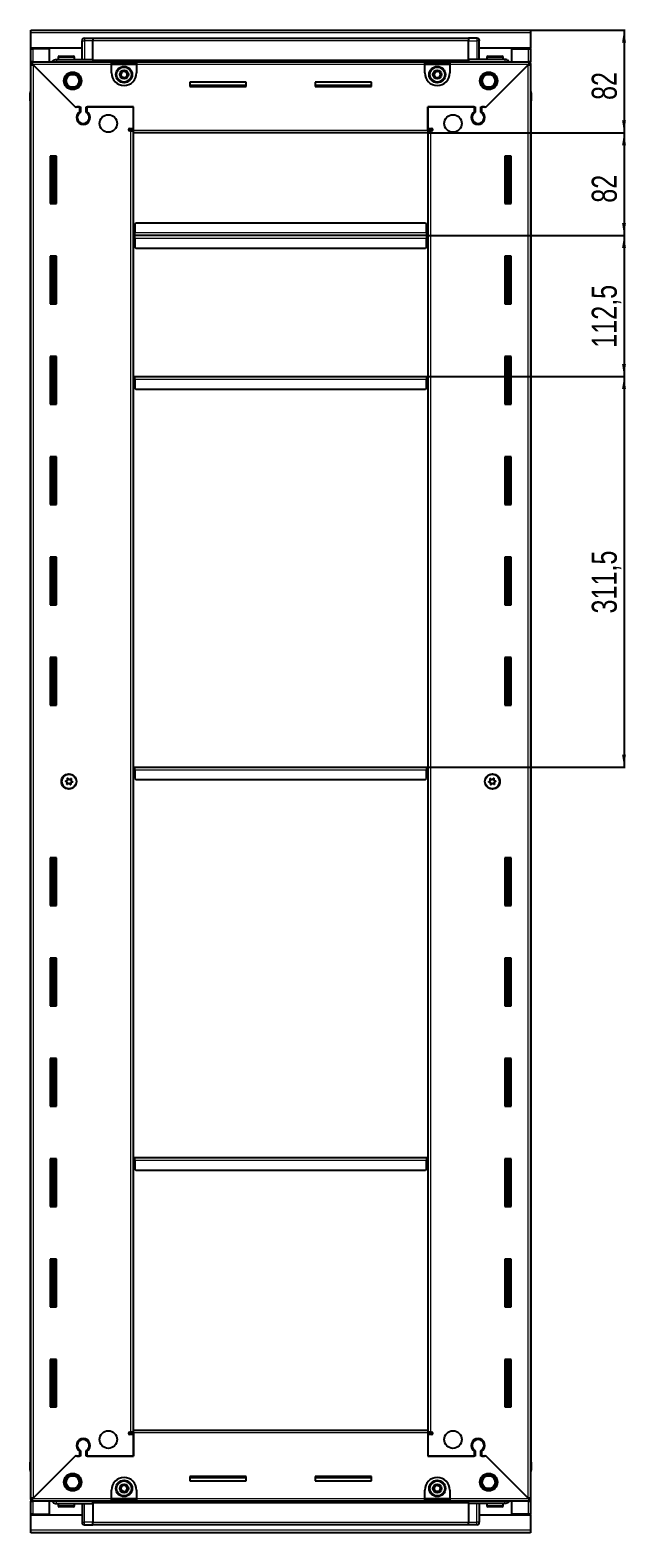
# Model space of a CAD drawing. Header units: millimetres. Extents: x 964 to 4502, y -2259 to 1427.
# Drawn here: x 4027 to 4502, y 94 to 1293 of the extents above; entities that cross this region are included whole.
import ezdxf

# ---------------------------------------------------------------- set-up
doc = ezdxf.new("R2010")
doc.units = ezdxf.units.MM
doc.layers.add('FORMAT', color=7, linetype='Continuous')
doc.styles.add('SLDTEXTSTYLE0', font='TXT', dxfattribs={"width": 0.75})
doc.dimstyles.new('SLDDIMSTYLE0', dxfattribs={"dimtxt": 20, "dimasz": 10, "dimexe": 0, "dimexo": 0.0625, "dimgap": 5, "dimtad": 2, "dimdec": 1, "dimrnd": 1e-09, "dimzin": 12, "dimdsep": 46, "dimtxsty": 'SLDTEXTSTYLE0', "dimsah": 1, "dimcen": 0.09, "dimadec": 0, "dimazin": 3, "dimtfac": 1, "dimtofl": 0, "dimtmove": 0, "dimatfit": 3, "dimfxl": 0, "dimfrac": 2, "dimtolj": 1, "dimtzin": 12, "dimarcsym": 0})

# ---------------------------------------------------------------- blocks, each defined once
blk = doc.blocks.new('_D_6')
at = {"layer": 'FORMAT'}
for p, q in [((4426.1, 1293.1), (4501.6, 1293.1)), ((4500.6, 1293.1), (4500.6, 1211.1)), ((4344.1, 1211.1), (4501.6, 1211.1))]:
    blk.add_line(p, q, dxfattribs=at)
for points in [[(4500.6, 1293.1), (4499, 1283.1), (4502.1, 1283.1)], [(4500.6, 1211.1), (4502.1, 1221.1), (4499, 1221.1)]]:
    blk.add_solid(points, dxfattribs=at)
at = {"layer": 'FORMAT', "insert": (4474.8, 1237.3), "char_height": 20, "attachment_point": 1, "rotation": 90, "style": 'SLDTEXTSTYLE0'}
blk.add_mtext('82', dxfattribs=at)
blk = doc.blocks.new('_D_7')
at = {"layer": 'FORMAT'}
for p, q in [((4344.1, 1211.1), (4501.6, 1211.1)), ((4500.6, 1211.1), (4500.6, 1129.1)), ((4343.1, 1129.1), (4501.6, 1129.1))]:
    blk.add_line(p, q, dxfattribs=at)
for points in [[(4500.6, 1211.1), (4499, 1201.1), (4502.1, 1201.1)], [(4500.6, 1129.1), (4502.1, 1139.1), (4499, 1139.1)]]:
    blk.add_solid(points, dxfattribs=at)
at = {"layer": 'FORMAT', "insert": (4474.8, 1155.3), "char_height": 20, "attachment_point": 1, "rotation": 90, "style": 'SLDTEXTSTYLE0'}
blk.add_mtext('82', dxfattribs=at)
blk = doc.blocks.new('_D_8')
at = {"layer": 'FORMAT'}
for p, q in [((4343.1, 1129.1), (4501.6, 1129.1)), ((4500.6, 1129.1), (4500.6, 1016.6)), ((4343.1, 1016.6), (4501.6, 1016.6))]:
    blk.add_line(p, q, dxfattribs=at)
for points in [[(4500.6, 1129.1), (4499, 1119.1), (4502.1, 1119.1)], [(4500.6, 1016.6), (4502.1, 1026.6), (4499, 1026.6)]]:
    blk.add_solid(points, dxfattribs=at)
at = {"layer": 'FORMAT', "insert": (4474.8, 1039.6), "char_height": 20, "attachment_point": 1, "rotation": 90, "style": 'SLDTEXTSTYLE0'}
blk.add_mtext('112,5', dxfattribs=at)
blk = doc.blocks.new('_D_9')
at = {"layer": 'FORMAT'}
for p, q in [((4343.1, 1016.6), (4501.6, 1016.6)), ((4500.6, 1016.6), (4500.6, 705.1)), ((4343.1, 705.1), (4501.6, 705.1))]:
    blk.add_line(p, q, dxfattribs=at)
for points in [[(4500.6, 1016.6), (4499, 1006.6), (4502.1, 1006.6)], [(4500.6, 705.1), (4502.1, 715.1), (4499, 715.1)]]:
    blk.add_solid(points, dxfattribs=at)
at = {"layer": 'FORMAT', "insert": (4474.8, 827.6), "char_height": 20, "attachment_point": 1, "rotation": 90, "style": 'SLDTEXTSTYLE0'}
blk.add_mtext('311,5', dxfattribs=at)

msp = doc.modelspace()

# ---------------------------------------------------------------- linework, layer by layer
at = {"color": 7, "linetype": 'Continuous', "lineweight": 25}
for p, q in [((4027.06, 1290.97), (4027.06, 1293.07)), ((4027.06, 1293.07), (4426.06, 1293.07)), ((4027.06, 1278.57), (4027.06, 1290.97)), ((4068.06, 1269.57), (4068.06, 1284.57)), ((4068.74, 1286.07), (4068.74, 1286.07)), ((4070.06, 1286.57), (4076.56, 1286.57)), ((4070.06, 1286.57), (4076.56, 1286.57)), ((4076.56, 1286.57), (4076.56, 1286.57)), ((4076.56, 1286.57), (4076.56, 1286.57)), ((4076.56, 1286.57), (4076.56, 1284.57)), ((4376.56, 1286.42), (4076.56, 1286.42)), ((4076.56, 1269.57), (4076.56, 1284.57)), ((4376.56, 1286.57), (4376.56, 1286.57)), ((4383.06, 1286.57), (4376.56, 1286.57)), ((4383.06, 1286.57), (4376.56, 1286.57)), ((4376.56, 1286.57), (4376.56, 1284.57)), ((4376.56, 1269.57), (4376.56, 1284.57)), ((4385.06, 1284.57), (4385.06, 1284.57)), ((4385.06, 1269.57), (4385.06, 1284.57)), ((4426.06, 1293.07), (4426.06, 1290.97)), ((4426.06, 1290.97), (4426.06, 1278.57)), ((4068.06, 1278.57), (4027.06, 1278.57)), ((4027.06, 1278.07), (4027.06, 1278.57)), ((4027.06, 1278.07), (4029.16, 1278.07)), ((4027.06, 1267.82), (4027.06, 1278.07)), ((4028.56, 1278.07), (4028.56, 1278.57)), ((4042.06, 1278.07), (4029.16, 1278.07)), ((4042.06, 1267.82), (4042.06, 1278.07)), ((4049.06, 1271.47), (4049.06, 1269.57)), ((4049.86, 1272.27), (4061.26, 1272.27)), ((4062.06, 1269.57), (4062.06, 1271.47)), ((4426.06, 1278.57), (4385.06, 1278.57)), ((4391.06, 1271.47), (4391.06, 1269.57)), ((4391.86, 1272.27), (4403.26, 1272.27)), ((4404.06, 1269.57), (4404.06, 1271.47)), ((4411.06, 1267.82), (4411.06, 1278.07)), ((4411.06, 1278.07), (4423.96, 1278.07)), ((4423.96, 1278.07), (4426.06, 1278.07)), ((4424.56, 1278.07), (4424.56, 1278.57)), ((4426.06, 1278.07), (4426.06, 1278.57)), ((4426.06, 1278.07), (4426.06, 1267.82)), ((4027.06, 1266.32), (4027.06, 1267.82)), ((4027.06, 1267.82), (4028.06, 1267.82)), ((4027.06, 1265.82), (4027.06, 1266.32)), ((4027.06, 1266.32), (4028.06, 1266.32)), ((4027.06, 121.32), (4027.06, 1265.82)), ((4028.56, 1265.82), (4027.06, 1265.82)), ((4028.06, 1267.82), (4091.56, 1267.82)), ((4028.06, 1266.32), (4028.06, 1267.82)), ((4028.66, 1265.72), (4062.56, 1231.82)), ((4063.26, 1231.12), (4029.16, 1265.22)), ((4047.56, 1269.57), (4076.56, 1269.57)), ((4076.56, 1269.57), (4076.56, 1269.07)), ((4076.56, 1268.42), (4376.56, 1268.42)), ((4091.56, 1265.72), (4091.56, 1267.82)), ((4091.56, 1267.82), (4111.56, 1267.82)), ((4091.56, 1266.32), (4111.56, 1266.32)), ((4091.56, 1258.82), (4091.56, 1265.72)), ((4111.56, 1267.82), (4111.56, 1265.72)), ((4111.56, 1267.82), (4341.56, 1267.82)), ((4111.56, 1265.72), (4111.56, 1258.82)), ((4341.56, 1265.72), (4341.56, 1267.82)), ((4341.56, 1267.82), (4361.56, 1267.82)), ((4341.56, 1266.32), (4361.56, 1266.32)), ((4341.56, 1258.82), (4341.56, 1265.72)), ((4361.56, 1267.82), (4425.06, 1267.82)), ((4361.56, 1267.82), (4361.56, 1265.72)), ((4361.56, 1265.72), (4361.56, 1258.82)), ((4405.56, 1269.57), (4376.56, 1269.57)), ((4376.56, 1269.57), (4376.56, 1269.07)), ((4378.06, 1269.5), (4378.06, 1269.57)), ((4423.96, 1265.22), (4389.86, 1231.12)), ((4390.56, 1231.82), (4424.46, 1265.72)), ((4424.56, 1265.82), (4426.06, 1265.82)), ((4425.06, 1266.32), (4425.06, 1267.82)), ((4425.06, 1267.82), (4426.06, 1267.82)), ((4425.06, 1266.32), (4426.06, 1266.32)), ((4426.06, 1266.32), (4426.06, 1267.82)), ((4426.06, 1266.32), (4426.06, 1265.82)), ((4426.06, 1265.82), (4426.06, 121.32)), ((4199.06, 1251.57), (4154.06, 1251.57)), ((4154.06, 1251.57), (4154.06, 1248.07)), ((4199.06, 1248.82), (4154.06, 1248.82)), ((4154.06, 1248.07), (4199.06, 1248.07)), ((4199.06, 1248.07), (4199.06, 1251.57)), ((4299.06, 1251.57), (4254.06, 1251.57)), ((4254.06, 1251.57), (4254.06, 1248.07)), ((4299.06, 1248.82), (4254.06, 1248.82)), ((4254.06, 1248.07), (4299.06, 1248.07)), ((4299.06, 1248.07), (4299.06, 1251.57)), ((4026.56, 1243.07), (4026.56, 1236.57)), ((4026.56, 1236.57), (4026.56, 1243.07)), ((4026.56, 1236.57), (4026.56, 1236.57)), ((4027.06, 1236.57), (4026.56, 1236.57)), ((4026.71, 1236.57), (4026.71, 150.57)), ((4426.07, 1244.39), (4426.07, 1244.39)), ((4426.07, 1236.57), (4426.56, 1236.57)), ((4426.41, 150.57), (4426.41, 1236.57)), ((4426.56, 1236.57), (4426.56, 1243.07)), ((4426.56, 1236.57), (4426.56, 1236.57)), ((4426.57, 1236.57), (4426.56, 1236.57)), ((4426.57, 1243.07), (4426.57, 1236.57)), ((4062.56, 1231.82), (4066.76, 1231.82)), ((4063.96, 1231.82), (4063.26, 1231.12)), ((4066.06, 1231.82), (4063.96, 1231.82)), ((4066.06, 1231.82), (4066.06, 1227.93)), ((4066.76, 1231.82), (4066.76, 1227.53)), ((4071.36, 1231.82), (4109.06, 1231.82)), ((4071.36, 1227.53), (4071.36, 1231.82)), ((4072.06, 1227.93), (4072.06, 1231.82)), ((4109.06, 1231.82), (4072.06, 1231.82)), ((4109.06, 1213.17), (4109.06, 1231.82)), ((4109.06, 1214.57), (4109.06, 1231.82)), ((4344.06, 1231.82), (4381.76, 1231.82)), ((4344.06, 1213.17), (4344.06, 1231.82)), ((4344.06, 1231.82), (4344.06, 1214.57)), ((4381.06, 1231.82), (4344.06, 1231.82)), ((4381.06, 1231.82), (4381.06, 1227.93)), ((4381.76, 1231.82), (4381.76, 1227.53)), ((4386.36, 1231.82), (4390.56, 1231.82)), ((4386.36, 1227.53), (4386.36, 1231.82)), ((4389.16, 1231.82), (4387.06, 1231.82)), ((4387.06, 1227.93), (4387.06, 1231.82)), ((4389.86, 1231.12), (4389.16, 1231.82)), ((4067.06, 1218.96), (4067.06, 1218.2)), ((4106.21, 1214.57), (4109.06, 1214.57)), ((4106.96, 1212.57), (4106.21, 1212.57)), ((4106.96, 1212.57), (4109.06, 1212.57)), ((4109.06, 1213.57), (4107.06, 1213.57)), ((4107.06, 1213.57), (4107.06, 1212.57)), ((4109.06, 1211.07), (4109.06, 1213.17)), ((4344.06, 1211.07), (4109.06, 1211.07)), ((4109.06, 176.07), (4109.06, 1211.07)), ((4344.06, 1214.57), (4346.91, 1214.57)), ((4346.06, 1213.57), (4344.06, 1213.57)), ((4344.06, 1213.17), (4344.06, 1211.07)), ((4344.06, 1212.57), (4346.16, 1212.57)), ((4344.06, 1211.07), (4344.06, 176.07)), ((4346.06, 1212.57), (4346.06, 1213.57)), ((4346.91, 1212.57), (4346.16, 1212.57)), ((4386.06, 1218.96), (4386.06, 1218.2)), ((4047.56, 1192.57), (4042.56, 1192.57)), ((4042.56, 1192.57), (4042.56, 1154.57)), ((4044.71, 1154.57), (4044.71, 1192.57)), ((4046.51, 1154.57), (4046.51, 1192.57)), ((4046.54, 1154.57), (4046.54, 1192.57)), ((4047.56, 1154.57), (4047.56, 1192.57)), ((4405.56, 1192.57), (4405.56, 1154.57)), ((4410.56, 1192.57), (4405.56, 1192.57)), ((4406.59, 1192.57), (4406.59, 1154.57)), ((4406.62, 1192.57), (4406.62, 1154.57)), ((4408.41, 1192.57), (4408.41, 1154.57)), ((4410.56, 1154.57), (4410.56, 1192.57)), ((4042.56, 1154.57), (4047.56, 1154.57)), ((4405.56, 1154.57), (4410.56, 1154.57)), ((4111.06, 1139.07), (4110.06, 1138.07)), ((4342.06, 1139.07), (4111.06, 1139.07)), ((4343.06, 1138.07), (4342.06, 1139.07)), ((4109.81, 1129.07), (4109.06, 1129.07)), ((4110.06, 1131.92), (4109.81, 1131.92)), ((4109.81, 1131.92), (4109.81, 1129.07)), ((4109.81, 1129.07), (4109.81, 1126.22)), ((4110.06, 1138.07), (4110.06, 1131.17)), ((4110.06, 1129.07), (4110.06, 1131.17)), ((4110.06, 1126.97), (4110.06, 1129.07)), ((4343.06, 1129.07), (4110.06, 1129.07)), ((4343.06, 1131.17), (4343.06, 1138.07)), ((4343.31, 1131.92), (4343.06, 1131.92)), ((4343.06, 1131.17), (4343.06, 1129.07)), ((4343.06, 1129.07), (4343.06, 1126.97)), ((4343.31, 1129.07), (4343.31, 1131.92)), ((4343.31, 1126.22), (4343.31, 1129.07)), ((4344.06, 1129.07), (4343.31, 1129.07)), ((4109.81, 1126.22), (4110.06, 1126.22)), ((4110.06, 1126.97), (4110.06, 1120.07)), ((4110.06, 1120.07), (4111.06, 1119.07)), ((4111.06, 1119.07), (4342.06, 1119.07)), ((4342.06, 1119.07), (4343.06, 1120.07)), ((4343.06, 1120.07), (4343.06, 1126.97)), ((4343.06, 1126.22), (4343.31, 1126.22)), ((4047.56, 1112.57), (4042.56, 1112.57)), ((4042.56, 1112.57), (4042.56, 1074.57)), ((4044.71, 1074.57), (4044.71, 1112.57)), ((4046.51, 1074.57), (4046.51, 1112.57)), ((4046.54, 1074.57), (4046.54, 1112.57)), ((4047.56, 1074.57), (4047.56, 1112.57)), ((4405.56, 1112.57), (4405.56, 1074.57)), ((4410.56, 1112.57), (4405.56, 1112.57)), ((4406.59, 1112.57), (4406.59, 1074.57)), ((4406.62, 1112.57), (4406.62, 1074.57)), ((4408.41, 1112.57), (4408.41, 1074.57)), ((4410.56, 1074.57), (4410.56, 1112.57)), ((4042.56, 1074.57), (4047.56, 1074.57)), ((4405.56, 1074.57), (4410.56, 1074.57)), ((4047.56, 1032.57), (4042.56, 1032.57)), ((4042.56, 1032.57), (4042.56, 994.57)), ((4044.71, 994.57), (4044.71, 1032.57)), ((4046.51, 994.57), (4046.51, 1032.57)), ((4046.54, 994.57), (4046.54, 1032.57)), ((4047.56, 994.57), (4047.56, 1032.57)), ((4405.56, 1032.57), (4405.56, 994.57)), ((4410.56, 1032.57), (4405.56, 1032.57)), ((4406.59, 1032.57), (4406.59, 994.57)), ((4406.62, 1032.57), (4406.62, 994.57)), ((4408.41, 1032.57), (4408.41, 994.57)), ((4410.56, 994.57), (4410.56, 1032.57)), ((4109.06, 1016.57), (4109.81, 1016.57)), ((4109.81, 1016.57), (4109.81, 1013.72)), ((4109.81, 1013.72), (4110.06, 1013.72)), ((4110.06, 1014.47), (4110.06, 1016.57)), ((4110.06, 1016.57), (4343.06, 1016.57)), ((4110.06, 1014.47), (4110.06, 1007.57)), ((4110.06, 1007.57), (4111.06, 1006.57)), ((4342.06, 1006.57), (4343.06, 1007.57)), ((4343.06, 1016.57), (4343.06, 1014.47)), ((4343.06, 1007.57), (4343.06, 1014.47)), ((4343.06, 1013.72), (4343.31, 1013.72)), ((4343.31, 1013.72), (4343.31, 1016.57)), ((4343.31, 1016.57), (4344.06, 1016.57)), ((4111.06, 1006.57), (4342.06, 1006.57)), ((4042.56, 994.57), (4047.56, 994.57)), ((4405.56, 994.57), (4410.56, 994.57)), ((4047.56, 952.57), (4042.56, 952.57)), ((4042.56, 952.57), (4042.56, 914.57)), ((4044.71, 914.57), (4044.71, 952.57)), ((4046.51, 914.57), (4046.51, 952.57)), ((4046.54, 914.57), (4046.54, 952.57)), ((4047.56, 914.57), (4047.56, 952.57)), ((4405.56, 952.57), (4405.56, 914.57)), ((4410.56, 952.57), (4405.56, 952.57)), ((4406.59, 952.57), (4406.59, 914.57)), ((4406.62, 952.57), (4406.62, 914.57)), ((4408.41, 952.57), (4408.41, 914.57)), ((4410.56, 914.57), (4410.56, 952.57)), ((4042.56, 914.57), (4047.56, 914.57)), ((4405.56, 914.57), (4410.56, 914.57)), ((4047.56, 872.57), (4042.56, 872.57)), ((4042.56, 872.57), (4042.56, 834.57)), ((4044.71, 834.57), (4044.71, 872.57)), ((4046.51, 834.57), (4046.51, 872.57)), ((4046.54, 834.57), (4046.54, 872.57)), ((4047.56, 834.57), (4047.56, 872.57)), ((4405.56, 872.57), (4405.56, 834.57)), ((4410.56, 872.57), (4405.56, 872.57)), ((4406.59, 872.57), (4406.59, 834.57)), ((4406.62, 872.57), (4406.62, 834.57)), ((4408.41, 872.57), (4408.41, 834.57)), ((4410.56, 834.57), (4410.56, 872.57)), ((4042.56, 834.57), (4047.56, 834.57)), ((4405.56, 834.57), (4410.56, 834.57)), ((4047.56, 792.57), (4042.56, 792.57)), ((4042.56, 792.57), (4042.56, 754.57)), ((4044.71, 754.57), (4044.71, 792.57)), ((4046.51, 754.57), (4046.51, 792.57)), ((4046.54, 754.57), (4046.54, 792.57)), ((4047.56, 754.57), (4047.56, 792.57)), ((4405.56, 792.57), (4405.56, 754.57)), ((4410.56, 792.57), (4405.56, 792.57)), ((4406.59, 792.57), (4406.59, 754.57)), ((4406.62, 792.57), (4406.62, 754.57)), ((4408.41, 792.57), (4408.41, 754.57)), ((4410.56, 754.57), (4410.56, 792.57)), ((4042.56, 754.57), (4047.56, 754.57)), ((4405.56, 754.57), (4410.56, 754.57)), ((4109.06, 705.07), (4109.81, 705.07)), ((4109.81, 705.07), (4109.81, 702.22)), ((4109.81, 702.22), (4110.06, 702.22)), ((4110.06, 705.07), (4343.06, 705.07)), ((4110.06, 702.97), (4110.06, 705.07)), ((4110.06, 702.97), (4110.06, 696.07)), ((4110.06, 696.07), (4111.06, 695.07)), ((4342.06, 695.07), (4343.06, 696.07)), ((4343.06, 705.07), (4343.06, 702.97)), ((4343.06, 696.07), (4343.06, 702.97)), ((4343.06, 702.22), (4343.31, 702.22)), ((4343.31, 702.22), (4343.31, 705.07)), ((4343.31, 705.07), (4344.06, 705.07)), ((4111.06, 695.07), (4342.06, 695.07)), ((4047.56, 632.57), (4042.56, 632.57)), ((4042.56, 632.57), (4042.56, 594.57)), ((4044.71, 594.57), (4044.71, 632.57)), ((4046.51, 594.57), (4046.51, 632.57)), ((4046.54, 594.57), (4046.54, 632.57)), ((4047.56, 594.57), (4047.56, 632.57)), ((4405.56, 632.57), (4405.56, 594.57)), ((4410.56, 632.57), (4405.56, 632.57)), ((4406.59, 632.57), (4406.59, 594.57)), ((4406.62, 632.57), (4406.62, 594.57)), ((4408.41, 632.57), (4408.41, 594.57)), ((4410.56, 594.57), (4410.56, 632.57)), ((4042.56, 594.57), (4047.56, 594.57)), ((4405.56, 594.57), (4410.56, 594.57)), ((4047.56, 552.57), (4042.56, 552.57)), ((4042.56, 552.57), (4042.56, 514.57)), ((4044.71, 514.57), (4044.71, 552.57)), ((4046.51, 514.57), (4046.51, 552.57)), ((4046.54, 514.57), (4046.54, 552.57)), ((4047.56, 514.57), (4047.56, 552.57)), ((4405.56, 552.57), (4405.56, 514.57)), ((4410.56, 552.57), (4405.56, 552.57)), ((4406.59, 552.57), (4406.59, 514.57)), ((4406.62, 552.57), (4406.62, 514.57)), ((4408.41, 552.57), (4408.41, 514.57)), ((4410.56, 514.57), (4410.56, 552.57)), ((4042.56, 514.57), (4047.56, 514.57)), ((4405.56, 514.57), (4410.56, 514.57)), ((4047.56, 472.57), (4042.56, 472.57)), ((4042.56, 472.57), (4042.56, 434.57)), ((4044.71, 434.57), (4044.71, 472.57)), ((4046.51, 434.57), (4046.51, 472.57)), ((4046.54, 434.57), (4046.54, 472.57)), ((4047.56, 434.57), (4047.56, 472.57)), ((4405.56, 472.57), (4405.56, 434.57)), ((4410.56, 472.57), (4405.56, 472.57)), ((4406.59, 472.57), (4406.59, 434.57)), ((4406.62, 472.57), (4406.62, 434.57)), ((4408.41, 472.57), (4408.41, 434.57)), ((4410.56, 434.57), (4410.56, 472.57)), ((4042.56, 434.57), (4047.56, 434.57)), ((4405.56, 434.57), (4410.56, 434.57)), ((4047.56, 392.57), (4042.56, 392.57)), ((4042.56, 392.57), (4042.56, 354.57)), ((4044.71, 354.57), (4044.71, 392.57)), ((4046.51, 354.57), (4046.51, 392.57)), ((4046.54, 354.57), (4046.54, 392.57)), ((4047.56, 354.57), (4047.56, 392.57)), ((4109.06, 393.57), (4109.81, 393.57)), ((4109.81, 393.57), (4109.81, 390.72)), ((4109.81, 390.72), (4110.06, 390.72)), ((4110.06, 391.47), (4110.06, 393.57)), ((4110.06, 393.57), (4343.06, 393.57)), ((4110.06, 391.47), (4110.06, 384.57)), ((4110.06, 384.57), (4111.06, 383.57)), ((4342.06, 383.57), (4343.06, 384.57)), ((4343.06, 393.57), (4343.06, 391.47)), ((4343.06, 384.57), (4343.06, 391.47)), ((4343.06, 390.72), (4343.31, 390.72)), ((4343.31, 390.72), (4343.31, 393.57)), ((4343.31, 393.57), (4344.06, 393.57)), ((4405.56, 392.57), (4405.56, 354.57)), ((4410.56, 392.57), (4405.56, 392.57)), ((4406.59, 392.57), (4406.59, 354.57)), ((4406.62, 392.57), (4406.62, 354.57)), ((4408.41, 392.57), (4408.41, 354.57)), ((4410.56, 354.57), (4410.56, 392.57)), ((4111.06, 383.57), (4342.06, 383.57)), ((4042.56, 354.57), (4047.56, 354.57)), ((4405.56, 354.57), (4410.56, 354.57)), ((4047.56, 312.57), (4042.56, 312.57)), ((4042.56, 312.57), (4042.56, 274.57)), ((4044.71, 274.57), (4044.71, 312.57)), ((4046.51, 274.57), (4046.51, 312.57)), ((4046.54, 274.57), (4046.54, 312.57)), ((4047.56, 274.57), (4047.56, 312.57)), ((4405.56, 312.57), (4405.56, 274.57)), ((4410.56, 312.57), (4405.56, 312.57)), ((4406.59, 312.57), (4406.59, 274.57)), ((4406.62, 312.57), (4406.62, 274.57)), ((4408.41, 312.57), (4408.41, 274.57)), ((4410.56, 274.57), (4410.56, 312.57)), ((4042.56, 274.57), (4047.56, 274.57)), ((4405.56, 274.57), (4410.56, 274.57)), ((4047.56, 232.57), (4042.56, 232.57)), ((4042.56, 232.57), (4042.56, 194.57)), ((4044.71, 194.57), (4044.71, 232.57)), ((4046.51, 194.57), (4046.51, 232.57)), ((4046.54, 194.57), (4046.54, 232.57)), ((4047.56, 194.57), (4047.56, 232.57)), ((4405.56, 232.57), (4405.56, 194.57)), ((4410.56, 232.57), (4405.56, 232.57)), ((4406.59, 232.57), (4406.59, 194.57)), ((4406.62, 232.57), (4406.62, 194.57)), ((4408.41, 232.57), (4408.41, 194.57)), ((4410.56, 194.57), (4410.56, 232.57)), ((4042.56, 194.57), (4047.56, 194.57)), ((4405.56, 194.57), (4410.56, 194.57)), ((4067.06, 168.94), (4067.06, 168.18)), ((4106.21, 174.57), (4106.96, 174.57)), ((4109.06, 172.57), (4106.21, 172.57)), ((4109.06, 174.57), (4106.96, 174.57)), ((4107.06, 174.57), (4107.06, 173.57)), ((4107.06, 173.57), (4109.06, 173.57)), ((4109.06, 173.97), (4109.06, 176.07)), ((4109.06, 176.07), (4344.06, 176.07)), ((4109.06, 173.97), (4109.06, 155.32)), ((4109.06, 155.32), (4109.06, 172.57)), ((4344.06, 176.07), (4344.06, 173.97)), ((4346.16, 174.57), (4344.06, 174.57)), ((4344.06, 173.97), (4344.06, 155.32)), ((4344.06, 173.57), (4346.06, 173.57)), ((4344.06, 172.57), (4344.06, 155.32)), ((4346.91, 172.57), (4344.06, 172.57)), ((4346.06, 173.57), (4346.06, 174.57)), ((4346.16, 174.57), (4346.91, 174.57)), ((4386.06, 168.94), (4386.06, 168.18)), ((4029.16, 121.92), (4063.26, 156.02)), ((4063.26, 156.02), (4063.96, 155.32)), ((4066.06, 159.21), (4066.06, 155.32)), ((4066.76, 159.61), (4066.76, 155.32)), ((4071.36, 155.32), (4071.36, 159.61)), ((4072.06, 155.32), (4072.06, 159.21)), ((4381.06, 159.21), (4381.06, 155.32)), ((4381.76, 159.61), (4381.76, 155.32)), ((4386.36, 155.32), (4386.36, 159.61)), ((4387.06, 155.32), (4387.06, 159.21)), ((4389.16, 155.32), (4389.86, 156.02)), ((4389.86, 156.02), (4423.96, 121.92)), ((4026.56, 150.57), (4026.56, 150.57)), ((4026.56, 144.07), (4026.56, 150.57)), ((4026.56, 150.57), (4026.56, 150.57)), ((4026.56, 150.57), (4026.56, 144.07)), ((4027.06, 150.57), (4026.56, 150.57)), ((4062.56, 155.32), (4028.66, 121.42)), ((4066.76, 155.32), (4062.56, 155.32)), ((4063.96, 155.32), (4066.06, 155.32)), ((4109.06, 155.32), (4071.36, 155.32)), ((4072.06, 155.32), (4109.06, 155.32)), ((4381.76, 155.32), (4344.06, 155.32)), ((4344.06, 155.32), (4381.06, 155.32)), ((4390.56, 155.32), (4386.36, 155.32)), ((4387.06, 155.32), (4389.16, 155.32)), ((4424.46, 121.42), (4390.56, 155.32)), ((4426.06, 150.57), (4426.56, 150.57)), ((4426.57, 150.57), (4426.56, 150.57)), ((4426.56, 150.57), (4426.56, 144.07)), ((4426.57, 144.07), (4426.57, 150.57)), ((4027.06, 142.75), (4027.06, 142.75)), ((4199.06, 139.07), (4154.06, 139.07)), ((4154.06, 139.07), (4154.06, 135.57)), ((4154.06, 138.32), (4199.06, 138.32)), ((4154.06, 135.57), (4199.06, 135.57)), ((4199.06, 135.57), (4199.06, 139.07)), ((4299.06, 139.07), (4254.06, 139.07)), ((4254.06, 139.07), (4254.06, 135.57)), ((4254.06, 138.32), (4299.06, 138.32)), ((4254.06, 135.57), (4299.06, 135.57)), ((4299.06, 135.57), (4299.06, 139.07)), ((4027.06, 120.82), (4027.06, 121.32)), ((4028.56, 121.32), (4027.06, 121.32)), ((4027.06, 120.82), (4027.06, 119.32)), ((4028.06, 120.82), (4027.06, 120.82)), ((4028.06, 120.82), (4028.06, 119.32)), ((4091.56, 121.42), (4091.56, 128.32)), ((4091.56, 119.32), (4091.56, 121.42)), ((4111.56, 120.82), (4091.56, 120.82)), ((4111.56, 128.32), (4111.56, 121.42)), ((4111.56, 121.42), (4111.56, 119.32)), ((4341.56, 121.42), (4341.56, 128.32)), ((4341.56, 119.32), (4341.56, 121.42)), ((4361.56, 120.82), (4341.56, 120.82)), ((4361.56, 128.32), (4361.56, 121.42)), ((4361.56, 121.42), (4361.56, 119.32)), ((4424.56, 121.32), (4426.06, 121.32)), ((4425.06, 120.82), (4425.06, 119.32)), ((4426.06, 120.82), (4425.06, 120.82)), ((4426.06, 121.32), (4426.06, 120.82)), ((4426.06, 120.82), (4426.06, 119.32)), ((4027.06, 109.07), (4027.06, 119.32)), ((4028.06, 119.32), (4027.06, 119.32)), ((4029.16, 109.07), (4027.06, 109.07)), ((4027.06, 108.57), (4027.06, 109.07)), ((4027.06, 108.57), (4068.06, 108.57)), ((4027.06, 96.17), (4027.06, 108.57)), ((4091.56, 119.32), (4028.06, 119.32)), ((4028.56, 108.57), (4028.56, 109.07)), ((4029.16, 109.07), (4042.06, 109.07)), ((4042.06, 109.07), (4042.06, 119.32)), ((4047.56, 117.57), (4076.56, 117.57)), ((4049.06, 117.57), (4049.06, 115.67)), ((4053.64, 114.87), (4049.86, 114.87)), ((4061.26, 114.87), (4053.64, 114.87)), ((4062.06, 115.67), (4062.06, 117.57)), ((4068.06, 117.57), (4068.06, 102.57)), ((4075.06, 117.64), (4075.06, 117.57)), ((4376.56, 118.72), (4076.56, 118.72)), ((4076.56, 117.57), (4076.56, 118.07)), ((4076.56, 117.57), (4076.56, 102.57)), ((4111.56, 119.32), (4091.56, 119.32)), ((4341.56, 119.32), (4111.56, 119.32)), ((4361.56, 119.32), (4341.56, 119.32)), ((4425.06, 119.32), (4361.56, 119.32)), ((4376.56, 117.57), (4376.56, 118.07)), ((4405.56, 117.57), (4376.56, 117.57)), ((4376.56, 117.57), (4376.56, 102.57)), ((4385.06, 117.57), (4385.06, 102.57)), ((4385.06, 108.57), (4426.06, 108.57)), ((4391.06, 117.57), (4391.06, 115.67)), ((4398.86, 114.87), (4391.86, 114.87)), ((4403.26, 114.87), (4398.86, 114.87)), ((4404.06, 115.67), (4404.06, 117.57)), ((4411.06, 109.07), (4411.06, 119.32)), ((4423.96, 109.07), (4411.06, 109.07)), ((4426.06, 109.07), (4423.96, 109.07)), ((4424.56, 108.57), (4424.56, 109.07)), ((4426.06, 119.32), (4425.06, 119.32)), ((4426.06, 119.32), (4426.06, 109.07)), ((4426.06, 108.57), (4426.06, 109.07)), ((4426.06, 108.57), (4426.06, 96.17)), ((4027.06, 94.07), (4027.06, 96.17)), ((4068.06, 102.57), (4068.06, 102.57)), ((4070.06, 100.57), (4076.56, 100.57)), ((4070.06, 100.57), (4076.56, 100.57)), ((4076.56, 100.57), (4076.56, 102.57)), ((4076.56, 100.72), (4376.56, 100.72)), ((4076.56, 100.57), (4076.56, 100.57)), ((4376.56, 100.57), (4376.56, 102.57)), ((4383.06, 100.57), (4376.56, 100.57)), ((4376.56, 100.57), (4376.56, 100.57)), ((4376.56, 100.57), (4376.57, 100.57)), ((4383.06, 100.57), (4376.56, 100.57)), ((4384.39, 101.07), (4384.39, 101.07)), ((4426.06, 96.17), (4426.06, 94.07)), ((4426.06, 94.07), (4027.06, 94.07))]:
    msp.add_line(p, q, dxfattribs=at)
at = {"color": 8, "linetype": 'Continuous', "lineweight": 18}
for p, q in [((4426.06, 1290.97), (4027.06, 1290.97)), ((4068.06, 1284.57), (4070.06, 1284.57)), ((4070.06, 1286.57), (4070.06, 1284.57)), ((4070.06, 1284.57), (4070.06, 1269.57)), ((4076.56, 1284.57), (4070.06, 1284.57)), ((4376.56, 1284.42), (4076.56, 1284.42)), ((4376.56, 1284.57), (4383.06, 1284.57)), ((4383.06, 1286.57), (4383.06, 1284.57)), ((4383.06, 1284.57), (4383.06, 1269.57)), ((4385.06, 1284.57), (4383.06, 1284.57)), ((4029.16, 1278.07), (4029.16, 1278.57)), ((4029.16, 1267.82), (4029.16, 1278.07)), ((4049.06, 1271.47), (4062.06, 1271.47)), ((4391.06, 1271.47), (4404.06, 1271.47)), ((4423.96, 1278.57), (4423.96, 1278.07)), ((4423.96, 1278.07), (4423.96, 1267.82)), ((4091.56, 1265.72), (4028.66, 1265.72)), ((4029.16, 1265.22), (4029.16, 121.92)), ((4376.56, 1269.07), (4076.56, 1269.07)), ((4376.56, 1267.84), (4076.56, 1267.84)), ((4091.56, 1265.72), (4111.56, 1265.72)), ((4341.56, 1265.72), (4111.56, 1265.72)), ((4341.56, 1265.72), (4361.56, 1265.72)), ((4424.46, 1265.72), (4361.56, 1265.72)), ((4423.96, 121.92), (4423.96, 1265.22)), ((4027.06, 1243.07), (4026.56, 1243.07)), ((4426.06, 1243.07), (4426.56, 1243.07)), ((4106.96, 174.57), (4106.96, 1212.57)), ((4109.06, 1213.17), (4344.06, 1213.17)), ((4346.16, 1212.57), (4346.16, 174.57)), ((4044.06, 1192.57), (4044.06, 1154.57)), ((4045.3, 1192.57), (4045.3, 1154.57)), ((4407.83, 1154.57), (4407.83, 1192.57)), ((4409.06, 1154.57), (4409.06, 1192.57)), ((4343.06, 1131.17), (4110.06, 1131.17)), ((4110.06, 1126.97), (4343.06, 1126.97)), ((4044.06, 1112.57), (4044.06, 1074.57)), ((4045.3, 1112.57), (4045.3, 1074.57)), ((4407.83, 1074.57), (4407.83, 1112.57)), ((4409.06, 1074.57), (4409.06, 1112.57)), ((4044.06, 1032.57), (4044.06, 994.57)), ((4045.3, 1032.57), (4045.3, 994.57)), ((4407.83, 994.57), (4407.83, 1032.57)), ((4409.06, 994.57), (4409.06, 1032.57)), ((4110.06, 1014.47), (4343.06, 1014.47)), ((4044.06, 952.57), (4044.06, 914.57)), ((4045.3, 952.57), (4045.3, 914.57)), ((4407.83, 914.57), (4407.83, 952.57)), ((4409.06, 914.57), (4409.06, 952.57)), ((4044.06, 872.57), (4044.06, 834.57)), ((4045.3, 872.57), (4045.3, 834.57)), ((4407.83, 834.57), (4407.83, 872.57)), ((4409.06, 834.57), (4409.06, 872.57)), ((4044.06, 792.57), (4044.06, 754.57)), ((4045.3, 792.57), (4045.3, 754.57)), ((4407.83, 754.57), (4407.83, 792.57)), ((4409.06, 754.57), (4409.06, 792.57)), ((4110.06, 702.97), (4343.06, 702.97)), ((4044.06, 632.57), (4044.06, 594.57)), ((4045.3, 632.57), (4045.3, 594.57)), ((4407.83, 594.57), (4407.83, 632.57)), ((4409.06, 594.57), (4409.06, 632.57)), ((4044.06, 552.57), (4044.06, 514.57)), ((4045.3, 552.57), (4045.3, 514.57)), ((4407.83, 514.57), (4407.83, 552.57)), ((4409.06, 514.57), (4409.06, 552.57)), ((4044.06, 472.57), (4044.06, 434.57)), ((4045.3, 472.57), (4045.3, 434.57)), ((4407.83, 434.57), (4407.83, 472.57)), ((4409.06, 434.57), (4409.06, 472.57)), ((4044.06, 392.57), (4044.06, 354.57)), ((4045.3, 392.57), (4045.3, 354.57)), ((4110.06, 391.47), (4343.06, 391.47)), ((4407.83, 354.57), (4407.83, 392.57)), ((4409.06, 354.57), (4409.06, 392.57)), ((4044.06, 312.57), (4044.06, 274.57)), ((4045.3, 312.57), (4045.3, 274.57)), ((4407.83, 274.57), (4407.83, 312.57)), ((4409.06, 274.57), (4409.06, 312.57)), ((4044.06, 232.57), (4044.06, 194.57)), ((4045.3, 232.57), (4045.3, 194.57)), ((4407.83, 194.57), (4407.83, 232.57)), ((4409.06, 194.57), (4409.06, 232.57)), ((4344.06, 173.97), (4109.06, 173.97)), ((4027.06, 144.07), (4026.56, 144.07)), ((4426.06, 144.07), (4426.56, 144.07)), ((4028.66, 121.42), (4091.56, 121.42)), ((4111.56, 121.42), (4091.56, 121.42)), ((4111.56, 121.42), (4341.56, 121.42)), ((4361.56, 121.42), (4341.56, 121.42)), ((4361.56, 121.42), (4424.46, 121.42)), ((4029.16, 109.07), (4029.16, 119.32)), ((4029.16, 108.57), (4029.16, 109.07)), ((4053.37, 115.67), (4049.06, 115.67)), ((4062.06, 115.67), (4053.37, 115.67)), ((4070.06, 102.57), (4070.06, 117.57)), ((4076.56, 119.31), (4376.56, 119.31)), ((4076.56, 118.07), (4376.56, 118.07)), ((4383.06, 102.57), (4383.06, 117.57)), ((4399.04, 115.67), (4391.06, 115.67)), ((4404.06, 115.67), (4399.04, 115.67)), ((4423.96, 119.32), (4423.96, 109.07)), ((4423.96, 109.07), (4423.96, 108.57)), ((4426.06, 96.17), (4027.06, 96.17)), ((4068.06, 102.57), (4070.06, 102.57)), ((4076.56, 102.57), (4070.06, 102.57)), ((4070.06, 100.57), (4070.06, 102.57)), ((4076.56, 102.72), (4376.56, 102.72)), ((4376.56, 102.57), (4383.06, 102.57)), ((4385.06, 102.57), (4383.06, 102.57)), ((4383.06, 100.57), (4383.06, 102.57))]:
    msp.add_line(p, q, dxfattribs=at)
at = {"color": 7, "linetype": 'Continuous', "lineweight": 25, "flags": 128}
msp.add_lwpolyline([(4384.92, 1285.32), (4385.03, 1284.96), (4385.06, 1284.57)], dxfattribs=at)
at = {"color": 7, "linetype": 'Continuous', "lineweight": 25}
for centre, radius in [((4060.56, 1252.57), 7), ((4101.56, 1257.57), 6.5), ((4101.56, 1257.57), 3.46), ((4351.56, 1257.57), 6.5), ((4351.56, 1257.57), 3.46), ((4392.56, 1252.57), 7), ((4060.56, 1252.57), 6.03), ((4060.56, 1252.57), 5.1), ((4392.56, 1252.57), 6.03), ((4392.56, 1252.57), 5.1), ((4089.06, 1218.57), 7), ((4364.06, 1218.57), 7), ((4057.56, 693.57), 6), ((4057.71, 693.57), 5.79), ((4057.71, 693.57), 1.85), ((4395.56, 693.57), 6), ((4395.41, 693.57), 5.79), ((4395.41, 693.57), 1.85), ((4089.06, 168.57), 7), ((4364.06, 168.57), 7), ((4060.56, 134.57), 7), ((4060.56, 134.57), 6.03), ((4060.56, 134.57), 5.1), ((4101.56, 129.57), 6.5), ((4101.56, 129.57), 3.46), ((4351.56, 129.57), 6.5), ((4351.56, 129.57), 3.46), ((4392.56, 134.57), 7), ((4392.56, 134.57), 6.02), ((4392.56, 134.57), 5.1)]:
    msp.add_circle(centre, radius, dxfattribs=at)
at = {"color": 8, "linetype": 'Continuous', "lineweight": 18}
for centre in [(4101.56, 1257.57), (4351.56, 1257.57), (4101.56, 129.57), (4351.56, 129.57)]:
    msp.add_circle(centre, 5.7, dxfattribs=at)
at = {"color": 7, "linetype": 'Continuous', "lineweight": 25}
for centre, radius, start, end in [((4070.06, 1284.57), 2, 90, 180), ((4070.06, 1284.57), 2, 90, 131.40962), ((4383.06, 1284.57), 2, 0, 90), ((4049.86, 1271.47), 0.8, 90, 180), ((4061.26, 1271.47), 0.8, 0, 90), ((4391.86, 1271.47), 0.8, 90, 180), ((4403.26, 1271.47), 0.8, 0, 90), ((4067.86, 1269.77), 0.2, 270, 0), ((4101.56, 1257.57), 2.5, 134.01559, 194.01559), ((4101.56, 1257.57), 2.5, 74.01559, 134.01559), ((4101.56, 1257.57), 2.5, 14.01559, 74.01559), ((4351.56, 1257.57), 2.5, 100.11158, 160.11158), ((4351.56, 1257.57), 2.5, 40.11158, 100.11158), ((4351.56, 1257.57), 2.5, 340.11158, 40.11158), ((4385.26, 1269.77), 0.2, 180, 270), ((4101.56, 1258.82), 10, 180, 270), ((4101.56, 1257.57), 2.5, 194.01559, 254.01559), ((4101.56, 1257.57), 2.5, 254.01559, 314.01559), ((4101.56, 1258.82), 10, 270, 0), ((4101.56, 1257.57), 2.5, 314.01559, 14.01559), ((4351.56, 1258.82), 10, 180, 270), ((4351.56, 1257.57), 2.5, 160.11158, 220.11158), ((4351.56, 1257.57), 2.5, 220.11158, 280.11158), ((4351.56, 1258.82), 10, 270, 0), ((4351.56, 1257.57), 2.5, 280.11158, 340.11158), ((4028.56, 1243.07), 2, 138.59038, 180), ((4424.56, 1243.07), 2, 0, 41.39416), ((4069.06, 1223.32), 5.5, 123.05573, 56.94427), ((4069.06, 1223.32), 4.8, 118.63099, 61.36901), ((4384.06, 1223.32), 5.5, 123.05573, 56.94427), ((4384.06, 1223.32), 4.8, 118.63099, 61.36901), ((4106.21, 1213.57), 1, 90, 270), ((4346.91, 1213.57), 1, 270, 90), ((4069.06, 163.82), 5.5, 303.05573, 236.94427), ((4069.06, 163.82), 4.8, 298.63099, 241.36901), ((4106.21, 173.57), 1, 90, 270), ((4346.91, 173.57), 1, 270, 90), ((4384.06, 163.82), 5.5, 303.05573, 236.94427), ((4384.06, 163.82), 4.8, 298.63099, 241.36901), ((4028.56, 144.07), 2, 180, 199.56674), ((4028.56, 144.07), 2, 180, 221.39416), ((4424.57, 144.07), 2, 318.57492, 360), ((4424.56, 144.07), 2, 318.59038, 0), ((4028.56, 144.07), 2, 213.78451, 221.40962), ((4101.56, 128.32), 10, 90, 180), ((4101.56, 129.57), 2.5, 67.47401, 127.47401), ((4101.56, 128.32), 10, 0, 90), ((4351.56, 128.32), 10, 90, 180), ((4351.56, 129.57), 2.5, 87.04236, 147.04236), ((4351.56, 128.32), 10, 0, 90), ((4351.56, 129.57), 2.5, 27.04236, 87.04236), ((4101.56, 129.57), 2.5, 127.47401, 187.47401), ((4101.56, 129.57), 2.5, 187.47401, 247.47401), ((4101.56, 129.57), 2.5, 247.47401, 307.47401), ((4101.56, 129.57), 2.5, 7.47401, 67.47401), ((4101.56, 129.57), 2.5, 307.47401, 7.47401), ((4351.56, 129.57), 2.5, 147.04236, 207.04236), ((4351.56, 129.57), 2.5, 207.04236, 267.04236), ((4351.56, 129.57), 2.5, 267.04236, 327.04236), ((4351.56, 129.57), 2.5, 327.04236, 27.04236), ((4049.86, 115.67), 0.8, 180, 270), ((4061.26, 115.67), 0.8, 270, 0), ((4067.86, 117.37), 0.2, 0, 90), ((4385.26, 117.37), 0.2, 90, 180), ((4391.86, 115.67), 0.8, 180, 270), ((4403.26, 115.67), 0.8, 270, 0), ((4070.06, 102.57), 2, 180, 270), ((4070.06, 102.57), 2, 180, 270), ((4383.06, 102.57), 2, 270, 0)]:
    msp.add_arc(centre, radius, start, end, dxfattribs=at)
for points, knots in [([(4027.06, 1265.82), (4027.09, 1265.78), (4027.14, 1265.69), (4027.54, 1265.55), (4028.09, 1265.42), (4028.67, 1265.31), (4029.04, 1265.24), (4029.16, 1265.22)], [0, 0, 0, 0, 0.2302553, 0.4485219, 0.6667858, 0.8850496, 1, 1, 1, 1]), ([(4028.66, 1265.72), (4028.62, 1265.97), (4028.53, 1266.47), (4028.4, 1267.11), (4028.26, 1267.57), (4028.15, 1267.79), (4028.09, 1267.81), (4028.06, 1267.82)], [0, 0, 0, 0, 0.2302553, 0.4485219, 0.6667858, 0.8850496, 1, 1, 1, 1]), ([(4044.35, 1267.82), (4044.47, 1268.02), (4044.86, 1268.67), (4046.01, 1269.38), (4047.05, 1269.51), (4047.56, 1269.57)], [0, 0, 0, 0, 0.1822499, 0.5911249, 1, 1, 1, 1]), ([(4076.56, 1269.57), (4076.56, 1269.53), (4076.56, 1269.46), (4076.56, 1268.84), (4076.56, 1268.28), (4076.56, 1267.91), (4076.56, 1267.9)], [0, 0, 0, 0, 0.3302662, 0.66053239, 0.99079859, 1, 1, 1, 1]), ([(4098.79, 1258.37), (4099.16, 1258.72), (4099.85, 1259.39), (4100.54, 1260.06), (4100.87, 1260.37)], [0, 0, 0, 0, 0.53468586, 1, 1, 1, 1]), ([(4100.87, 1260.37), (4101.36, 1260.23), (4102.29, 1259.96), (4103.21, 1259.7), (4103.64, 1259.58)], [0, 0, 0, 0, 0.5346859, 1, 1, 1, 1]), ([(4103.64, 1259.58), (4103.67, 1259.46), (4103.82, 1258.87), (4104.06, 1257.91), (4104.26, 1257.11), (4104.34, 1256.78)], [0, 0, 0, 0, 0.1331247, 0.6370994, 1, 1, 1, 1]), ([(4348.72, 1257.06), (4348.77, 1257.18), (4348.97, 1257.74), (4349.31, 1258.68), (4349.59, 1259.45), (4349.71, 1259.78)], [0, 0, 0, 0, 0.13312467, 0.63709944, 1, 1, 1, 1]), ([(4349.71, 1259.78), (4350.21, 1259.87), (4351.16, 1260.04), (4352.11, 1260.21), (4352.55, 1260.29)], [0, 0, 0, 0, 0.53468586, 1, 1, 1, 1]), ([(4352.55, 1260.29), (4352.88, 1259.89), (4353.5, 1259.15), (4354.12, 1258.42), (4354.41, 1258.08)], [0, 0, 0, 0, 0.5346859, 1, 1, 1, 1]), ([(4376.56, 1269.57), (4376.56, 1269.53), (4376.56, 1269.46), (4376.56, 1268.84), (4376.56, 1268.26), (4376.56, 1267.87), (4376.56, 1267.84)], [0, 0, 0, 0, 0.3242788, 0.6485576, 0.9728365, 1, 1, 1, 1]), ([(4408.78, 1267.82), (4408.66, 1268.02), (4408.27, 1268.67), (4407.12, 1269.38), (4406.08, 1269.51), (4405.56, 1269.57)], [0, 0, 0, 0, 0.1822499, 0.5911249, 1, 1, 1, 1]), ([(4423.96, 1265.22), (4424.22, 1265.27), (4424.71, 1265.36), (4425.35, 1265.49), (4425.82, 1265.62), (4426.04, 1265.73), (4426.06, 1265.8), (4426.06, 1265.82)], [0, 0, 0, 0, 0.2302553, 0.4485219, 0.6667858, 0.8850496, 1, 1, 1, 1]), ([(4425.06, 1267.82), (4425.02, 1267.79), (4424.93, 1267.74), (4424.8, 1267.35), (4424.66, 1266.79), (4424.55, 1266.21), (4424.49, 1265.85), (4424.46, 1265.72)], [0, 0, 0, 0, 0.2302553, 0.4485219, 0.6667858, 0.8850496, 1, 1, 1, 1]), ([(4099.49, 1255.57), (4099.41, 1255.9), (4099.21, 1256.7), (4098.96, 1257.66), (4098.82, 1258.24), (4098.79, 1258.37)], [0, 0, 0, 0, 0.3629006, 0.8668753, 1, 1, 1, 1]), ([(4102.26, 1254.77), (4101.77, 1254.91), (4100.84, 1255.18), (4099.92, 1255.44), (4099.49, 1255.57)], [0, 0, 0, 0, 0.5346859, 1, 1, 1, 1]), ([(4104.34, 1256.78), (4103.97, 1256.42), (4103.28, 1255.75), (4102.59, 1255.08), (4102.26, 1254.77)], [0, 0, 0, 0, 0.5346859, 1, 1, 1, 1]), ([(4350.58, 1254.86), (4350.25, 1255.25), (4349.63, 1255.99), (4349.01, 1256.72), (4348.72, 1257.06)], [0, 0, 0, 0, 0.53468586, 1, 1, 1, 1]), ([(4353.42, 1255.36), (4352.92, 1255.27), (4351.97, 1255.1), (4351.02, 1254.93), (4350.58, 1254.86)], [0, 0, 0, 0, 0.5346859, 1, 1, 1, 1]), ([(4354.41, 1258.08), (4354.29, 1257.75), (4354.01, 1256.98), (4353.67, 1256.04), (4353.47, 1255.48), (4353.42, 1255.36)], [0, 0, 0, 0, 0.3629006, 0.8668753, 1, 1, 1, 1]), ([(4059.35, 695.84), (4059.34, 695.85), (4059.32, 695.86), (4059.26, 695.86), (4059.12, 695.82), (4058.77, 695.64), (4058.29, 695.4), (4057.66, 695.44), (4057.22, 695.71), (4056.91, 695.96), (4056.72, 696.1), (4056.63, 696.13), (4056.59, 696.13), (4056.56, 696.12), (4056.53, 696.1), (4056.5, 696.04), (4056.45, 695.77), (4056.45, 695.3), (4056.27, 694.61), (4055.68, 694.22), (4055.23, 694.07), (4054.99, 693.94), (4054.94, 693.89), (4054.93, 693.86), (4054.93, 693.83), (4054.94, 693.8), (4054.97, 693.76), (4055.02, 693.7), (4055.21, 693.57), (4055.53, 693.36), (4055.92, 693.03), (4056.16, 692.45), (4056.08, 691.91), (4056.03, 691.52), (4056.03, 691.37), (4056.06, 691.32), (4056.08, 691.3), (4056.12, 691.28), (4056.17, 691.28), (4056.31, 691.33), (4056.66, 691.5), (4057.14, 691.74), (4057.77, 691.7), (4058.21, 691.43), (4058.52, 691.19), (4058.71, 691.05), (4058.8, 691.01), (4058.84, 691.01), (4058.87, 691.02), (4058.9, 691.04), (4058.93, 691.1), (4058.98, 691.37), (4058.98, 691.84), (4059.16, 692.53), (4059.75, 692.92), (4060.2, 693.07), (4060.44, 693.2), (4060.49, 693.25), (4060.5, 693.28), (4060.5, 693.31), (4060.49, 693.35), (4060.46, 693.38), (4060.41, 693.44), (4060.22, 693.57), (4059.9, 693.78), (4059.5, 694.11), (4059.27, 694.7), (4059.35, 695.23), (4059.4, 695.62), (4059.4, 695.77), (4059.37, 695.82), (4059.36, 695.84), (4059.35, 695.84)], [0, 0, 0, 0, 0.0020087, 0.00442, 0.0093647, 0.0255282, 0.0677053, 0.0957862, 0.1246456, 0.1503415, 0.1605194, 0.1633943, 0.1656965, 0.1672448, 0.1688741, 0.1707699, 0.1786058, 0.2119941, 0.2499945, 0.2879948, 0.3213831, 0.329219, 0.3311148, 0.3327441, 0.3342924, 0.3362166, 0.3385353, 0.3413178, 0.349662, 0.3753578, 0.4042173, 0.4322982, 0.4744753, 0.4906388, 0.4966691, 0.49844, 0.5, 0.5020087, 0.50442, 0.5093647, 0.5255282, 0.5677053, 0.5957862, 0.6246456, 0.6503415, 0.6605194, 0.6633943, 0.6656965, 0.6672448, 0.6688741, 0.6707699, 0.6786058, 0.7119941, 0.7499945, 0.7879948, 0.8213831, 0.829219, 0.8311148, 0.8327441, 0.8342924, 0.8362166, 0.8385353, 0.8413178, 0.849662, 0.8753578, 0.9042173, 0.9322982, 0.9744753, 0.9906388, 0.9966691, 0.99844, 1, 1, 1, 1]), ([(4393.78, 695.84), (4393.77, 695.83), (4393.75, 695.81), (4393.74, 695.76), (4393.73, 695.61), (4393.78, 695.23), (4393.86, 694.7), (4393.63, 694.11), (4393.23, 693.78), (4392.9, 693.57), (4392.7, 693.43), (4392.64, 693.35), (4392.63, 693.31), (4392.63, 693.28), (4392.64, 693.25), (4392.69, 693.2), (4392.93, 693.07), (4393.38, 692.92), (4393.97, 692.53), (4394.15, 691.84), (4394.15, 691.37), (4394.2, 691.1), (4394.23, 691.04), (4394.26, 691.02), (4394.29, 691.01), (4394.32, 691.01), (4394.36, 691.03), (4394.44, 691.06), (4394.62, 691.19), (4394.92, 691.43), (4395.36, 691.7), (4395.99, 691.74), (4396.47, 691.5), (4396.82, 691.32), (4396.97, 691.28), (4397.02, 691.29), (4397.05, 691.3), (4397.08, 691.33), (4397.1, 691.38), (4397.1, 691.53), (4397.05, 691.91), (4396.97, 692.45), (4397.2, 693.03), (4397.6, 693.36), (4397.93, 693.58), (4398.12, 693.72), (4398.18, 693.79), (4398.2, 693.83), (4398.2, 693.86), (4398.19, 693.89), (4398.14, 693.94), (4397.9, 694.07), (4397.45, 694.22), (4396.86, 694.61), (4396.68, 695.3), (4396.68, 695.77), (4396.63, 696.04), (4396.6, 696.1), (4396.57, 696.12), (4396.54, 696.13), (4396.51, 696.13), (4396.47, 696.12), (4396.39, 696.08), (4396.21, 695.95), (4395.91, 695.71), (4395.47, 695.44), (4394.84, 695.4), (4394.36, 695.64), (4394.01, 695.82), (4393.86, 695.86), (4393.81, 695.86), (4393.79, 695.85), (4393.78, 695.84)], [0, 0, 0, 0, 0.0020087, 0.00442, 0.0093647, 0.0255282, 0.0677053, 0.0957862, 0.1246456, 0.1503415, 0.1605194, 0.1633943, 0.1656965, 0.1672448, 0.1688741, 0.1707699, 0.1786058, 0.2119941, 0.2499945, 0.2879948, 0.3213831, 0.329219, 0.3311148, 0.3327441, 0.3342924, 0.3362166, 0.3385353, 0.3413178, 0.349662, 0.3753578, 0.4042173, 0.4322982, 0.4744753, 0.4906388, 0.4966691, 0.49844, 0.5, 0.5020087, 0.50442, 0.5093647, 0.5255282, 0.5677053, 0.5957862, 0.6246456, 0.6503415, 0.6605194, 0.6633943, 0.6656965, 0.6672448, 0.6688741, 0.6707699, 0.6786058, 0.7119941, 0.7499945, 0.7879948, 0.8213831, 0.829219, 0.8311148, 0.8327441, 0.8342924, 0.8362166, 0.8385353, 0.8413178, 0.849662, 0.8753578, 0.9042173, 0.9322982, 0.9744753, 0.9906388, 0.9966691, 0.99844, 1, 1, 1, 1]), ([(4098.9, 130.68), (4099, 130.75), (4099.47, 131.12), (4100.26, 131.72), (4100.92, 132.22), (4101.19, 132.43)], [0, 0, 0, 0, 0.1331247, 0.6370994, 1, 1, 1, 1]), ([(4101.19, 132.43), (4101.67, 132.24), (4102.56, 131.87), (4103.44, 131.5), (4103.86, 131.33)], [0, 0, 0, 0, 0.5346859, 1, 1, 1, 1]), ([(4348.68, 129.72), (4348.96, 130.15), (4349.49, 130.96), (4350.01, 131.77), (4350.25, 132.14)], [0, 0, 0, 0, 0.53468586, 1, 1, 1, 1]), ([(4350.25, 132.14), (4350.38, 132.14), (4350.98, 132.1), (4351.97, 132.05), (4352.79, 132.01), (4353.14, 131.99)], [0, 0, 0, 0, 0.1331247, 0.6370994, 1, 1, 1, 1]), ([(4353.14, 131.99), (4353.37, 131.53), (4353.81, 130.67), (4354.24, 129.82), (4354.45, 129.42)], [0, 0, 0, 0, 0.5346859, 1, 1, 1, 1]), ([(4029.16, 121.92), (4028.91, 121.88), (4028.42, 121.79), (4027.78, 121.65), (4027.31, 121.52), (4027.09, 121.41), (4027.07, 121.34), (4027.06, 121.32)], [0, 0, 0, 0, 0.2302553, 0.4485219, 0.6667858, 0.8850496, 1, 1, 1, 1]), ([(4028.06, 119.32), (4028.11, 119.35), (4028.2, 119.4), (4028.33, 119.79), (4028.47, 120.35), (4028.58, 120.93), (4028.64, 121.3), (4028.66, 121.42)], [0, 0, 0, 0, 0.2302553, 0.4485219, 0.6667858, 0.8850496, 1, 1, 1, 1]), ([(4099.27, 127.81), (4099.21, 128.33), (4099.08, 129.28), (4098.96, 130.23), (4098.9, 130.68)], [0, 0, 0, 0, 0.5346859, 1, 1, 1, 1]), ([(4101.94, 126.71), (4101.46, 126.91), (4100.57, 127.28), (4099.69, 127.64), (4099.27, 127.81)], [0, 0, 0, 0, 0.53468586, 1, 1, 1, 1]), ([(4104.23, 128.47), (4103.96, 128.26), (4103.3, 127.75), (4102.51, 127.15), (4102.04, 126.78), (4101.94, 126.71)], [0, 0, 0, 0, 0.3629006, 0.8668753, 1, 1, 1, 1]), ([(4103.86, 131.33), (4103.92, 130.82), (4104.05, 129.86), (4104.17, 128.91), (4104.23, 128.47)], [0, 0, 0, 0, 0.5346859, 1, 1, 1, 1]), ([(4349.99, 127.15), (4349.76, 127.61), (4349.32, 128.47), (4348.89, 129.32), (4348.68, 129.72)], [0, 0, 0, 0, 0.5346859, 1, 1, 1, 1]), ([(4352.88, 127), (4352.53, 127.02), (4351.71, 127.06), (4350.72, 127.11), (4350.12, 127.14), (4349.99, 127.15)], [0, 0, 0, 0, 0.3629006, 0.8668753, 1, 1, 1, 1]), ([(4354.45, 129.42), (4354.17, 128.99), (4353.64, 128.18), (4353.12, 127.37), (4352.88, 127)], [0, 0, 0, 0, 0.53468586, 1, 1, 1, 1]), ([(4426.06, 121.32), (4426.04, 121.37), (4425.99, 121.46), (4425.59, 121.59), (4425.04, 121.72), (4424.46, 121.83), (4424.09, 121.9), (4423.96, 121.92)], [0, 0, 0, 0, 0.2302553, 0.4485219, 0.6667858, 0.8850496, 1, 1, 1, 1]), ([(4424.46, 121.42), (4424.51, 121.17), (4424.6, 120.67), (4424.73, 120.03), (4424.87, 119.57), (4424.98, 119.35), (4425.04, 119.33), (4425.06, 119.32)], [0, 0, 0, 0, 0.2302553, 0.4485219, 0.6667858, 0.8850496, 1, 1, 1, 1]), ([(4044.35, 119.32), (4044.47, 119.12), (4044.86, 118.47), (4046.01, 117.76), (4047.05, 117.63), (4047.56, 117.57)], [0, 0, 0, 0, 0.1822499, 0.5911249, 1, 1, 1, 1]), ([(4076.56, 117.57), (4076.56, 117.61), (4076.56, 117.68), (4076.56, 118.3), (4076.56, 118.86), (4076.56, 119.24), (4076.56, 119.25)], [0, 0, 0, 0, 0.3302662, 0.6605324, 0.9907986, 1, 1, 1, 1]), ([(4376.56, 117.57), (4376.56, 117.61), (4376.56, 117.68), (4376.56, 118.3), (4376.56, 118.88), (4376.56, 119.28), (4376.56, 119.31)], [0, 0, 0, 0, 0.3242788, 0.6485576, 0.9728365, 1, 1, 1, 1]), ([(4408.78, 119.32), (4408.66, 119.12), (4408.27, 118.47), (4407.12, 117.76), (4406.08, 117.63), (4405.56, 117.57)], [0, 0, 0, 0, 0.1822499, 0.5911249, 1, 1, 1, 1])]:
    msp.add_open_spline(points, degree=3, knots=knots, dxfattribs=at)
for points in [[(4028.66, 1265.72), (4028.61, 1265.8), (4028.51, 1265.96), (4028.36, 1266.16), (4028.21, 1266.29), (4028.11, 1266.31), (4028.06, 1266.32)], [(4028.56, 1265.82), (4028.57, 1265.77), (4028.59, 1265.67), (4028.73, 1265.52), (4028.93, 1265.37), (4029.09, 1265.27), (4029.16, 1265.22)], [(4423.96, 1265.22), (4424.04, 1265.27), (4424.2, 1265.37), (4424.4, 1265.52), (4424.54, 1265.67), (4424.56, 1265.77), (4424.56, 1265.82)], [(4425.06, 1266.32), (4425.01, 1266.31), (4424.91, 1266.29), (4424.76, 1266.16), (4424.61, 1265.96), (4424.51, 1265.8), (4424.46, 1265.72)], [(4028.06, 120.82), (4028.11, 120.83), (4028.21, 120.85), (4028.36, 120.99), (4028.51, 121.19), (4028.61, 121.34), (4028.66, 121.42)], [(4029.16, 121.92), (4029.09, 121.87), (4028.93, 121.77), (4028.73, 121.62), (4028.59, 121.47), (4028.57, 121.37), (4028.56, 121.32)], [(4424.56, 121.32), (4424.56, 121.37), (4424.54, 121.47), (4424.4, 121.62), (4424.2, 121.77), (4424.04, 121.87), (4423.96, 121.92)], [(4424.46, 121.42), (4424.51, 121.34), (4424.61, 121.19), (4424.76, 120.99), (4424.91, 120.85), (4425.01, 120.83), (4425.06, 120.82)]]:
    msp.add_open_spline(points, degree=3, dxfattribs=at)
at = {"color": 8, "linetype": 'Continuous', "lineweight": 18}
for points in [[(4047.56, 1269.57), (4047.56, 1269.52), (4047.56, 1269.45), (4047.56, 1269.02), (4047.56, 1268.56), (4047.56, 1268.15), (4047.56, 1267.88), (4047.56, 1267.82)], [(4405.56, 1269.57), (4405.56, 1269.52), (4405.56, 1269.45), (4405.56, 1269.02), (4405.56, 1268.56), (4405.56, 1268.15), (4405.56, 1267.88), (4405.56, 1267.82)], [(4047.56, 117.57), (4047.56, 117.62), (4047.56, 117.69), (4047.56, 118.13), (4047.56, 118.58), (4047.56, 118.99), (4047.56, 119.27), (4047.56, 119.32)], [(4405.56, 117.57), (4405.56, 117.62), (4405.56, 117.69), (4405.56, 118.13), (4405.56, 118.58), (4405.56, 118.99), (4405.56, 119.27), (4405.56, 119.32)]]:
    msp.add_open_spline(points, degree=3, knots=[0, 0, 0, 0, 0.3597529, 0.5534142, 0.7511852, 0.9489563, 1, 1, 1, 1], dxfattribs=at)

# ---------------------------------------------------------------- dimensions: what is measured, and where the dimension line sits
at = {"layer": 'FORMAT'}
for base, p1, p2, picture, middle in [((4500.57, 1211.07), (4426.06, 1293.07), (4344.06, 1211.07), '_D_6', (4500.57, 1252.07)), ((4500.57, 1129.07), (4344.06, 1211.07), (4343.06, 1129.07), '_D_7', (4500.57, 1170.07)), ((4500.57, 1016.57), (4343.06, 1129.07), (4343.06, 1016.57), '_D_8', (4500.57, 1072.82)), ((4500.57, 705.07), (4343.06, 1016.57), (4343.06, 705.07), '_D_9', (4500.57, 860.82))]:
    dim = msp.add_linear_dim(base=base, p1=p1, p2=p2, angle=90, dimstyle='SLDDIMSTYLE0', dxfattribs=at)
    dim.commit()
    dim.dimension.update_dxf_attribs({"geometry": picture, "text_midpoint": middle, "dimtype": 160})

doc.saveas('drawing.dxf')
